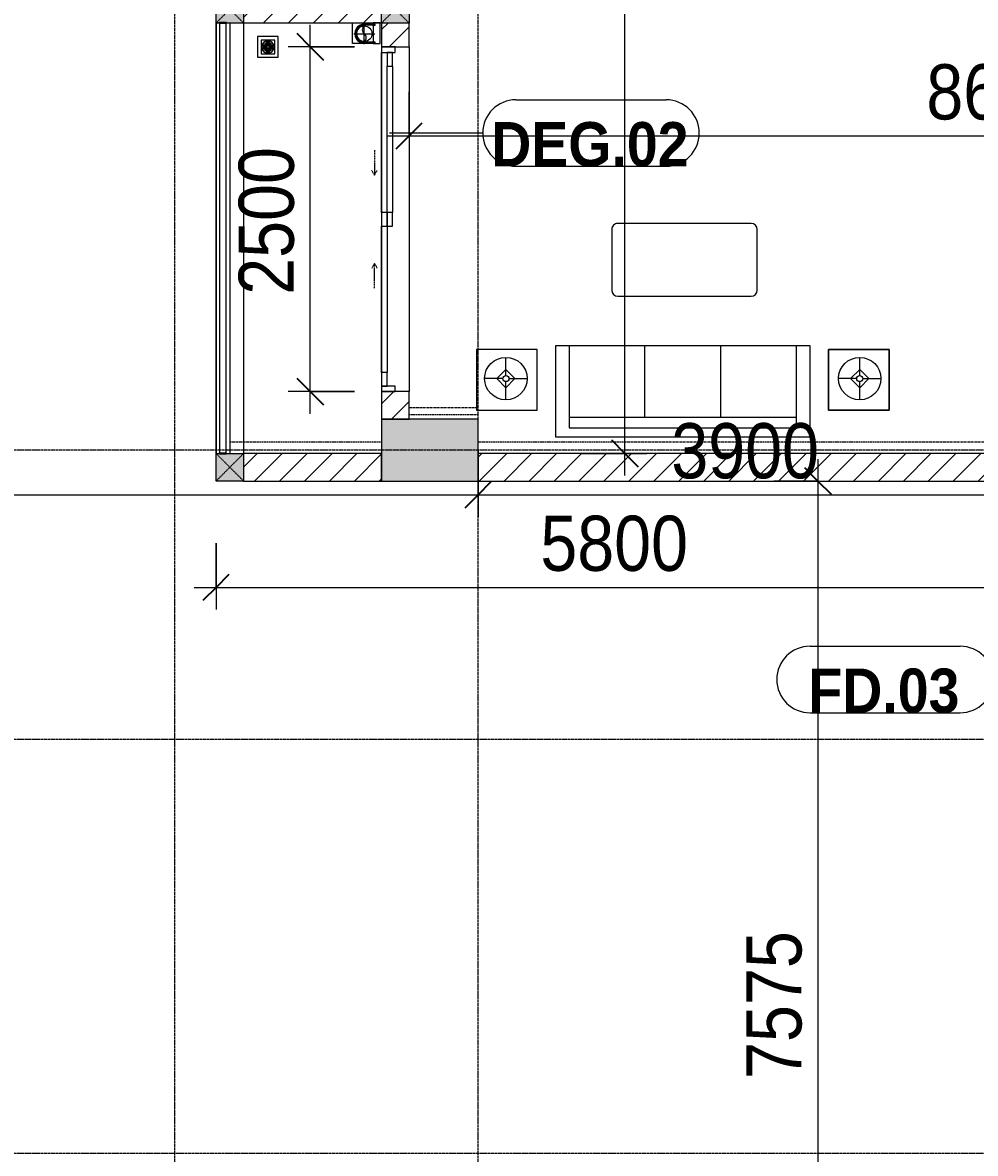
# Model space of a CAD drawing. Header units: millimetres. Extents: x 1591 to 240306, y -15958 to 82755.
# Drawn here: x 115850 to 122762, y 48437 to 56636 of the extents above; entities that cross this region are included whole.
import ezdxf

# ---------------------------------------------------------------- set-up
doc = ezdxf.new("R2010")
doc.units = ezdxf.units.MM
for name, pattern in [('Dash', [6, 3, -3]), ('Dash 1_8_', [6.35, 3.175, -3.175]), ('Grid Line', [22.225, 12.7, -3.175, 3.175, -3.175]), ('IMPORT-CENTER _2_', [40.64, 25.4, -5.08, 5.08, -5.08])]:
    doc.linetypes.add(name, pattern=pattern)
for name, color, linetype, lineweight in [('0-1', 7, 'Continuous', 5), ('A-ANNO-DIMS', 211, 'Continuous', 9), ('A-ANNO-DIMS-160', 211, 'Continuous', 9), ('A-AREA', 32, 'Dash 1_8_', 9), ('A-DOOR', 31, 'Continuous', 9), ('A-DOOR-FRAM', 31, 'Continuous', 9), ('A-DOOR-HDLN', 31, 'Dash', 9), ('A-DOOR-IDEN', 31, 'Continuous', 9), ('A-FLOR-1', 250, 'Continuous', 9), ('A-FLOR-2', 9, 'Continuous', 9), ('A-FLOR-HRAL', 11, 'Continuous', 9), ('A-WALL', 113, 'Continuous', 9), ('A-WALL-3', 113, 'Continuous', 18), ('A-WALL-PATT-2', 111, 'Continuous', 9), ('G-IMPT-2', 8, 'IMPORT-CENTER _2_', 9), ('G-IMPT-3', 8, 'Continuous', 9), ('I-FURN', 30, 'Continuous', 9), ('I-FURN-1', 254, 'Continuous', 9), ('M-EQPM', 50, 'Continuous', 9), ('S-COLS', 52, 'Continuous', 9), ('S-COLS-1', 52, 'Continuous', 5), ('S-COLS-2', 7, 'Continuous', 18), ('S-COLS-5', 52, 'Continuous', 18), ('S-COLS-HDLN', 52, 'Dash', 9), ('S-GRID-1', 1, 'Grid Line', 9)]:
    doc.layers.add(name, color=color, linetype=linetype, lineweight=lineweight)
doc.styles.add('Arial_B_3', font='arialbd_0.ttf', dxfattribs={"width": 0.9, "height": 320})
doc.styles.add('UTM Avo', font='UTM Avo.ttf', dxfattribs={"width": 0.9, "height": 400})
doc.dimstyles.new('1_Dim_chi_tiet_2_5', dxfattribs={"dimscale": 304.8, "dimtxt": 399.720379, "dimasz": 0.629921, "dimexe": 0.524934, "dimexo": 0.0625, "dimgap": 0.052493, "dimtad": 1, "dimdec": 0, "dimrnd": 5, "dimzin": 0, "dimdsep": 46, "dimtxsty": 'UTM Avo', "dimblk1": 'OBLIQUE', "dimblk2": 'OBLIQUE', "dimsah": 1, "dimcen": 0.09, "dimdle": 0.524934, "dimazin": 0, "dimtfac": 1, "dimtdec": 4, "dimtix": 1, "dimtmove": 0, "dimatfit": 3, "dimfxl": 1.049869, "dimfxlon": 1, "dimtvp": 1, "dimtolj": 1, "dimtzin": 0, "dimarcsym": 2})
doc.dimstyles.new('1_Dim_chi_tiet_2_5_1', dxfattribs={"dimscale": 304.8, "dimtxt": 399.720379, "dimasz": 0.629921, "dimexe": 0.524934, "dimexo": 0.0625, "dimgap": 0.052493, "dimtad": 1, "dimdec": 0, "dimrnd": 5, "dimzin": 0, "dimdsep": 46, "dimtxsty": 'UTM Avo', "dimblk1": 'OBLIQUE', "dimblk2": 'OBLIQUE', "dimsah": 1, "dimcen": 0.09, "dimdle": 0.524934, "dimazin": 0, "dimtfac": 1, "dimtdec": 4, "dimtix": 1, "dimtmove": 0, "dimatfit": 3, "dimfxl": 1.049869, "dimfxlon": 1, "dimtvp": 1, "dimtolj": 1, "dimtzin": 0, "dimarcsym": 2})
pattern_1 = [(45, (11001.35, 0), (-90.50967, 90.50967), [])]

# ---------------------------------------------------------------- blocks, each defined once
blk = doc.blocks.new('NCV_TKTC_KET CAU_rvt-1-TKCS_MB TẦNG 3-4')
at = {"layer": 'S-COLS-1'}
blk.add_hatch(color=256, dxfattribs=at).paths.add_polyline_path([(108152.6, 53311.9), (108152.6, 53761.9), (107452.6, 53761.9), (107452.6, 53311.9)])
at = {"layer": 'A-FLOR-1'}
for p, q in [((106252.6, 56633.3), (106252.6, 53511.9)), ((107452.4, 56635.5), (107452.4, 53511.9))]:
    blk.add_line(p, q, dxfattribs=at)
at = {"layer": 'S-COLS-2'}
for p, q in [((108152.6, 53761.9), (107452.6, 53761.9)), ((107452.6, 53761.9), (107452.6, 53311.9)), ((108152.6, 53311.9), (108152.6, 53761.9)), ((107452.6, 53311.9), (108152.6, 53311.9))]:
    blk.add_line(p, q, dxfattribs=at)
blk = doc.blocks.new('LOBBY_SOFA_1 - LOBBY_SOFA_1-885811-TKCS_MB TẦNG 3-4')
at = {"layer": 'I-FURN'}
for p, q in [((-2556, 0), (-2556, -660)), ((-708, 0), (-2556, 0)), ((-708, -660), (-708, 0)), ((-2457, -66), (-2457, -660)), ((-807, -66), (-2457, -66)), ((-807, -660), (-807, -66)), ((-807, -143), (-2457, -143)), ((-1907, -143), (-1907, -660)), ((-1357, -143), (-1357, -660)), ((-3128.2, -193.5), (-2688.2, -193.5)), ((-3128.2, -633.5), (-3128.2, -193.5)), ((-2688.2, -193.5), (-2688.2, -633.5)), ((-575.9, -193.5), (-575.9, -633.5)), ((-135.9, -193.5), (-575.9, -193.5)), ((-135.9, -633.5), (-135.9, -193.5)), ((-2915.4, -269), (-2915.4, -401)), ((-348.6, -269), (-348.6, -401)), ((-2915.4, -357), (-2981.4, -423)), ((-2849.4, -423), (-2915.4, -357)), ((-414.6, -423), (-348.6, -357)), ((-348.6, -357), (-282.6, -423)), ((-2937.4, -423), (-3069.4, -423)), ((-2981.4, -423), (-2915.4, -489)), ((-2915.4, -489), (-2849.4, -423)), ((-2915.4, -445), (-2915.4, -577)), ((-2893.4, -423), (-2761.4, -423)), ((-370.6, -423), (-502.6, -423)), ((-348.6, -489), (-414.6, -423)), ((-282.6, -423), (-348.6, -489)), ((-348.6, -445), (-348.6, -577)), ((-326.6, -423), (-194.6, -423)), ((-2688.2, -633.5), (-3128.2, -633.5)), ((-575.9, -633.5), (-135.9, -633.5)), ((-2556, -660), (-708, -660)), ((-2172.3, -1064.5), (-2172.3, -1504.5)), ((-1160.3, -1020.5), (-2128.3, -1020.5)), ((-1116.3, -1504.5), (-1116.3, -1064.5)), ((-2128.3, -1548.5), (-1160.3, -1548.5))]:
    blk.add_line(p, q, dxfattribs=at)
for centre, radius in [((-2915.4, -423), 154), ((-348.6, -423), 154), ((-2915.4, -423), 22), ((-348.6, -423), 22)]:
    blk.add_circle(centre, radius, dxfattribs=at)
for centre, start, end in [((-2128.3, -1064.5), 90, 180), ((-1160.3, -1064.5), 0, 90), ((-2128.3, -1504.5), 180, 270), ((-1160.3, -1504.5), 270, 0)]:
    blk.add_arc(centre, 44, start, end, dxfattribs=at)
at = {"layer": 'I-FURN-1'}
for p, q in [((-708, 0), (-2556, 0)), ((-2556, 0), (-2556, -660)), ((-708, -660), (-708, 0)), ((-2688.2, -193.5), (-3128.2, -193.5)), ((-3128.2, -193.5), (-3128.2, -633.5)), ((-2688.2, -633.5), (-2688.2, -193.5)), ((-135.9, -193.5), (-575.9, -193.5)), ((-575.9, -193.5), (-575.9, -633.5)), ((-135.9, -633.5), (-135.9, -193.5)), ((-3128.2, -633.5), (-2688.2, -633.5)), ((-575.9, -633.5), (-135.9, -633.5)), ((-2556, -660), (-708, -660)), ((-2172.3, -1064.5), (-2172.3, -1504.5)), ((-1160.3, -1020.5), (-2128.3, -1020.5)), ((-1116.3, -1504.5), (-1116.3, -1064.5)), ((-2128.3, -1548.5), (-1160.3, -1548.5))]:
    blk.add_line(p, q, dxfattribs=at)
for centre, start, end in [((-2128.3, -1064.5), 90, 180), ((-1160.3, -1064.5), 0, 90), ((-2128.3, -1504.5), 180, 270), ((-1160.3, -1504.5), 270, 0)]:
    blk.add_arc(centre, 44, start, end, dxfattribs=at)
blk = doc.blocks.new('NCV_TKTC_TANG 3 - 4_rvt-2-TKCS_MB TẦNG 3-4')
at = {"layer": 'A-FLOR-2'}
for p, q in [((106452.6, 56633.3), (106452.6, 53511.9)), ((107652.6, 56460.3), (107652.6, 53960.3))]:
    blk.add_line(p, q, dxfattribs=at)
at = {"layer": 'I-FURN-1', "rotation": 180}
blk.add_blockref('LOBBY_SOFA_1 - LOBBY_SOFA_1-885811-TKCS_MB TẦNG 3-4', (108006.1, 53632), dxfattribs=at)
blk = doc.blocks.new('DEG_02-DEG_03 - DEG_02-2500x2400mm-CỬA ĐI 02 CÁNH TRƯỢT-625766-TKCS_MB TẦNG 3-4')
at = {"layer": 'A-DOOR'}
for p, q in [((-1110, 100), (-1210, 100)), ((-1210, 100), (-1210, 60)), ((-1110, 60), (-1110, 100)), ((-1110, 100), (-50, 100)), ((50, 100), (-50, 100)), ((-50, 100), (-50, 60)), ((50, 60), (50, 100)), ((-1210, 60), (-1110, 60)), ((-50, 60), (-1110, 60)), ((50, 60), (-50, 60)), ((-50, 60), (-50, 20)), ((-50, 60), (50, 60)), ((-50, 20), (50, 20)), ((50, 20), (50, 60)), ((50, 60), (1110, 60)), ((1110, 20), (50, 20)), ((1210, 60), (1110, 60)), ((1110, 60), (1110, 20)), ((1110, 20), (1210, 20)), ((1210, 20), (1210, 60))]:
    blk.add_line(p, q, dxfattribs=at)
at = {"layer": 'A-DOOR-FRAM'}
for p, q in [((-1210, 100), (-1250, 100)), ((-1250, 100), (-1250, 0)), ((-1210, 0), (-1210, 100)), ((1250, 100), (1210, 100)), ((1210, 100), (1210, 0)), ((1250, 0), (1250, 100)), ((-1250, 0), (-1210, 0)), ((1210, 0), (1250, 0))]:
    blk.add_line(p, q, dxfattribs=at)
at = {"layer": 'A-DOOR-HDLN'}
for p, q in [((-320.4, 151.1), (-355, 171.1)), ((320.4, 151.1), (355, 171.1)), ((-500.4, 151.1), (-320.4, 151.1)), ((-320.4, 151.1), (-355, 131.1)), ((320.4, 151.1), (355, 131.1)), ((500.4, 151.1), (320.4, 151.1))]:
    blk.add_line(p, q, dxfattribs=at)
blk = doc.blocks.new('Railing - 50 x 10mm-1251311-TKCS_MB TẦNG 3-4')
at = {"layer": 'A-FLOR-HRAL'}
for p, q in [((25, 5), (-25, 5)), ((-25, 5), (-25, -5)), ((25, -5), (25, 5)), ((-25, -5), (25, -5))]:
    blk.add_line(p, q, dxfattribs=at)
blk = doc.blocks.new('Railing - Railing-2747528-TKCS_MB TẦNG 3-4')
at = {"layer": 'A-FLOR-HRAL'}
for p, q in [((106276.6, 56630.3), (106276.6, 53516.9)), ((106326.6, 53516.9), (106326.6, 56630.3))]:
    blk.add_line(p, q, dxfattribs=at)
at = {"extrusion": (0, 0, -1), "zscale": -1}
for p in [(-106301.6, 56635.3), (-106301.6, 53511.9)]:
    blk.add_blockref('Railing - 50 x 10mm-1251311-TKCS_MB TẦNG 3-4', p, dxfattribs=at)
blk = doc.blocks.new('G1_SOF - BO TRU - 200x200-V31-TKCS_MB TẦNG 3-4')
at = {"layer": 'S-COLS'}
blk.add_hatch(color=256, dxfattribs=at).paths.add_polyline_path([(25.9, 100), (-100, 100), (-100, -100), (25.9, -100), (25.9, -95), (75.9, -95), (75.9, -100), (100, -100), (100, 100), (75.9, 100)])
at = {"layer": 'S-COLS-5'}
for p, q in [((-100, 100), (100, 100)), ((-100, -100), (-100, 100)), ((100, 100), (100, -100)), ((25.9, -100), (-100, -100)), ((100, -100), (75.9, -100))]:
    blk.add_line(p, q, dxfattribs=at)
at = {"layer": 'S-COLS-HDLN'}
for p, q in [((100, -100), (-100, 100)), ((-100, -100), (100, 100))]:
    blk.add_line(p, q, dxfattribs=at)
blk = doc.blocks.new('G1_SOF - BO TRU - 200x200-V32-TKCS_MB TẦNG 3-4')
at = {"layer": 'S-COLS'}
blk.add_hatch(color=256, dxfattribs=at).paths.add_polyline_path([(-100, 100), (-100, -100), (100, -100), (100, 100), (75.9, 100), (75.9, 92.9), (25.9, 92.9), (25.9, 100)])
at = {"layer": 'S-COLS-5'}
for p, q in [((-100, 100), (25.9, 100)), ((-100, -100), (-100, 100)), ((75.9, 100), (100, 100)), ((100, 100), (100, -100)), ((100, -100), (-100, -100))]:
    blk.add_line(p, q, dxfattribs=at)
at = {"layer": 'S-COLS-HDLN'}
for p, q in [((100, -100), (-100, 100)), ((-100, -100), (100, 100))]:
    blk.add_line(p, q, dxfattribs=at)
blk = doc.blocks.new('G1_SOF - BO TRU - 200x200-3054294-TKCS_MB TẦNG 3-4')
at = {"layer": 'S-COLS'}
blk.add_hatch(color=256, dxfattribs=at).paths.add_polyline_path([(100, 100), (-100, 100), (-100, -100), (100, -100)])
at = {"layer": 'S-COLS-5'}
for p, q in [((-100, 100), (100, 100)), ((-100, -100), (-100, 100)), ((100, 100), (100, -100)), ((100, -100), (-100, -100))]:
    blk.add_line(p, q, dxfattribs=at)
at = {"layer": 'S-COLS-HDLN'}
for p, q in [((100, -100), (-100, 100)), ((-100, -100), (100, 100))]:
    blk.add_line(p, q, dxfattribs=at)
blk = doc.blocks.new('TKTC_XREF_251221_MB TANG 2-7 - TKTC_XREF_260130_MB TANG 2-5_dwg_$cc-4746808-TKCS_MB TẦNG 3-4')
at = {"layer": 'G-IMPT-2'}
for p, q in [((-0.673, 0), (0.673, 0)), ((0, -0.673), (0, 0.673))]:
    blk.add_line(p, q, dxfattribs=at)
at = {"layer": 'M-EQPM'}
blk.add_circle((0, 0), 0.5, dxfattribs=at)
for centre, radius, start, end in [((0, 0), 0.5, 90, 270), ((0.188, 0.25), 0.313, 126.8699, 233.1301), ((-0.188, -0.25), 0.313, 306.8699, 53.1301)]:
    blk.add_arc(centre, radius, start, end, dxfattribs=at)
blk = doc.blocks.new('TKTC_XREF_251221_MB TANG 2-7 - TKTC_XREF_260130_MB TANG 2-5_dwg_CUM U_DN100-4746796-TKCS_MB TẦNG 3-4')
at = {"layer": 'G-IMPT-3'}
blk.add_hatch(color=256, dxfattribs=at).paths.add_polyline_path([(0, 61), (0, 57), (14.8, 55.1), (28.5, 49.4), (40.3, 40.3), (49.4, 28.5), (55.1, 14.8), (57, 0), (55.1, -14.8), (49.4, -28.5), (40.3, -40.3), (28.5, -49.4), (14.8, -55.1), (0, -57), (0, -61), (15.8, -58.9), (30.5, -52.8), (43.1, -43.1), (52.8, -30.5), (58.9, -15.8), (61, 0), (58.9, 15.8), (52.8, 30.5), (43.1, 43.1), (30.5, 52.8), (15.8, 58.9)])
for p, q in [((-79.1, 66.6), (-79.1, 63.4)), ((-76.6, 66.6), (-76.6, 63.4)), ((-74.6, 66.6), (-74.6, 63.4)), ((-72.7, 69.3), (-72.7, 60.7)), ((-66.9, 67.9), (-71.7, 67.9)), ((-66.9, 62.1), (-71.7, 62.1)), ((-65, 69), (0, 69)), ((-79.1, -63.4), (-79.1, -66.6)), ((-76.6, -63.4), (-76.6, -66.6)), ((-74.6, -63.4), (-74.6, -66.6)), ((-72.7, -60.7), (-72.7, -69.3)), ((-66.9, -62.1), (-71.7, -62.1)), ((-66.9, -67.9), (-71.7, -67.9)), ((-65, -69), (0, -69))]:
    blk.add_line(p, q, dxfattribs=at)
at = {"layer": 'G-IMPT-3', "flags": 128}
for points in [[(-72.7, 67.6), (-78.1, 67.6), (-78.1, 62.4), (-72.7, 62.4)], [(-71.7, 59.2), (-66.9, 59.2), (-66.9, 70.8), (-71.7, 70.8)], [(-66.9, 70.8), (-66.9, 72.7), (-65, 72.7), (-65, 57.3), (-66.9, 57.3), (-66.9, 59.2)], [(-65, 61), (0, 61), (0, 57)], [(-72.7, -62.4), (-78.1, -62.4), (-78.1, -67.6), (-72.7, -67.6)], [(-71.7, -70.8), (-66.9, -70.8), (-66.9, -59.2), (-71.7, -59.2)], [(-66.9, -59.2), (-66.9, -57.3), (-65, -57.3), (-65, -72.7), (-66.9, -72.7), (-66.9, -70.8)], [(-65, -61), (0, -61), (0, -57)]]:
    blk.add_lwpolyline(points, dxfattribs=at)
at = {"layer": 'G-IMPT-3'}
for centre, radius, start, end in [((-78.1, 66.6), 0.96, 90, 180), ((-78.1, 63.4), 0.96, 180, 270), ((-71.1, 69.3), 1.56, 112.61986, 247.38014), ((-67.9, 65), 4.8, 143.1301, 216.8699), ((-71.1, 60.7), 1.56, 112.61986, 247.38014), ((0, 0), 69, 270, 90), ((0, 0), 61, 270, 90), ((0, 0), 57, 270, 90), ((-78.1, -63.4), 0.96, 90, 180), ((-78.1, -66.6), 0.96, 180, 270), ((-71.1, -60.7), 1.56, 112.61986, 247.38014), ((-67.9, -65), 4.8, 143.1301, 216.8699), ((-71.1, -69.3), 1.56, 112.61986, 247.38014)]:
    blk.add_arc(centre, radius, start, end, dxfattribs=at)
blk = doc.blocks.new('TKTC_XREF_251221_MB TANG 2-7 - TKTC_XREF_260130_MB TANG 2-5_dwg_THU NUOC - THU NUOC-444531-TKCS_MB TẦNG 1-4746804-TKCS_MB TẦNG 3-4')
at = {"layer": 'G-IMPT-3'}
for p, q in [((-23.3, 10.8), (40.9, 10.8)), ((40.9, 4.8), (-23.3, 4.8)), ((-11, 23.3), (28.5, 23.3)), ((28.5, 17.3), (-11, 17.3)), ((-1.1, 35.6), (18.5, 35.6)), ((18.5, 29.6), (-1.1, 29.6)), ((-23.3, -13.6), (40.9, -13.6)), ((40.9, -19.6), (-23.3, -19.6)), ((-11, -26.1), (28.5, -26.1)), ((28.5, -32.1), (-11, -32.1)), ((-1.1, -38.5), (18.5, -38.5)), ((18.5, -44.5), (-1.1, -44.5))]:
    blk.add_line(p, q, dxfattribs=at)
at = {"layer": 'G-IMPT-3', "flags": 128}
for points in [[(83.7, -79.4), (83.7, 70.6), (-66.3, 70.6), (-66.3, -79.4)], [(58.7, -54.4), (58.7, 45.6), (-41.3, 45.6), (-41.3, -54.4)]]:
    blk.add_lwpolyline(points, close=True, dxfattribs=at)
for points in [[(-23.3, -1.2), (0.7, -1.2), (0.7, -7.2), (-23.3, -7.2)], [(40.9, -7.2), (16.7, -7.2), (16.7, -1.2), (40.9, -1.2)]]:
    blk.add_lwpolyline(points, dxfattribs=at)
at = {"layer": 'G-IMPT-3'}
for centre, radius, start, end in [((8.7, -4.4), 45, 360, 180), ((8.7, -4.4), 45, 360, 180), ((-23.3, 7.8), 3, 90, 270), ((-11, 20.3), 3, 90, 270), ((-1.1, 32.6), 3, 90, 270), ((18.5, 32.6), 3, 270, 90), ((28.5, 20.3), 3, 270, 90), ((40.9, 7.8), 3, 270, 90), ((8.7, -4.4), 45, 180, 360), ((8.7, -4.4), 45, 180, 360), ((-23.3, -4.2), 3, 90, 270), ((-23.3, -16.6), 3, 90, 270), ((-11, -29.1), 3, 90, 270), ((-1.1, -41.5), 3, 90, 270), ((18.5, -41.5), 3, 270, 90), ((28.5, -29.1), 3, 270, 90), ((40.9, -4.2), 3, 270, 90), ((40.9, -16.6), 3, 270, 90)]:
    blk.add_arc(centre, radius, start, end, dxfattribs=at)
blk = doc.blocks.new('TKTC_XREF_251221_MB TANG 2-7 - TKTC_XREF_251221_MB TANG 2-7-2039446-TKCS_MB TẦNG 3-4')
at = {"layer": 'M-EQPM'}
for p, q in [((73590.2, 39397.5), (73739.9, 39397.5)), ((73590.2, 39247.1), (73590.2, 39397.5)), ((73739.9, 39397.5), (73739.9, 39247.1)), ((73789.8, 39397.6), (73740, 39397.3)), ((73740, 39397.3), (73740, 39246.9)), ((73789.8, 39247.2), (73789.8, 39397.6)), ((73739.9, 39247.1), (73590.2, 39247.1)), ((73740, 39246.9), (73789.8, 39247.2))]:
    blk.add_line(p, q, dxfattribs=at)
for name, p, xscale, yscale, zscale, rotation in [('TKTC_XREF_251221_MB TANG 2-7 - TKTC_XREF_260130_MB TANG 2-5_dwg_$cc-4746808-TKCS_MB TẦNG 3-4', (73675, 39318.6), 113.7150000000073, 113.7150000000073, 113.7150000000073, 359.9990086636432), ('TKTC_XREF_251221_MB TANG 2-7 - TKTC_XREF_260130_MB TANG 2-5_dwg_CUM U_DN100-4746796-TKCS_MB TẦNG 3-4', (73675, 39319.5), 0.9975000000000008, 0.9975000000000008, 0.9975000000000008, 180.000991338195)]:
    blk.add_blockref(name, p, dxfattribs=dict(xscale=xscale, yscale=yscale, zscale=zscale, rotation=rotation))
blk.add_blockref('TKTC_XREF_251221_MB TANG 2-7 - TKTC_XREF_260130_MB TANG 2-5_dwg_THU NUOC - THU NUOC-444531-TKCS_MB TẦNG 1-4746804-TKCS_MB TẦNG 3-4', (72967.2, 39227.2))
blk = doc.blocks.new('DIMBLOCK25-TKCS_MB TẦNG 3-4')
at = {"layer": 'A-ANNO-DIMS-160'}
for p, q in [((121620, 53471.9), (121620, 45577.4)), ((121300, 53311.9), (121780, 53311.9)), ((121620, 53311.9), (121300, 53311.9)), ((121940, 45737.4), (121460, 45737.4)), ((121620, 45737.4), (121940, 45737.4))]:
    blk.add_line(p, q, dxfattribs=at)
at = {"layer": 'A-ANNO-DIMS-160', "lineweight": 25}
for p, q in [((121620, 53311.9), (121524, 53407.9)), ((121620, 53311.9), (121716, 53215.9)), ((121620, 45737.4), (121524, 45833.4)), ((121620, 45737.4), (121716, 45641.4))]:
    blk.add_line(p, q, dxfattribs=at)
at = {"layer": 'A-ANNO-DIMS-160', "color": 0, "insert": (121100.4, 48976.9), "char_height": 400, "width": 1314.636, "attachment_point": 1, "rotation": 90, "line_spacing_factor": 1.110334, "style": 'UTM Avo'}
blk.add_mtext('7575', dxfattribs=at)
blk = doc.blocks.new('_Oblique')
at = {"color": 0, "linetype": 'ByBlock', "lineweight": -2}
blk.add_line((-0.5, -0.5), (0.5, 0.5), dxfattribs=at)
blk = doc.blocks.new('DIMBLOCK67-TKCS_MB TẦNG 3-4')
at = {"layer": 'A-ANNO-DIMS-160'}
for p, q in [((110953.9, 53532.3), (110953.9, 53052.3)), ((110953.9, 53212.3), (110953.9, 53532.3)), ((119153.9, 53532.3), (119153.9, 53052.3)), ((119153.9, 53212.3), (119153.9, 53532.3)), ((110953.9, 53212.3), (119153.9, 53212.3))]:
    blk.add_line(p, q, dxfattribs=at)
at = {"layer": 'A-ANNO-DIMS-160', "lineweight": 25}
for p, q in [((110953.9, 53212.3), (111049.9, 53308.3)), ((119153.9, 53212.3), (119249.9, 53308.3)), ((110953.9, 53212.3), (110857.9, 53116.3)), ((119153.9, 53212.3), (119057.9, 53116.3))]:
    blk.add_line(p, q, dxfattribs=at)
at = {"layer": 'A-ANNO-DIMS-160', "color": 0, "insert": (114506.1, 53731.9), "char_height": 400, "width": 1314.636, "attachment_point": 1, "line_spacing_factor": 1.110334, "style": 'UTM Avo'}
blk.add_mtext('8200', dxfattribs=at)
blk = doc.blocks.new('DIMBLOCK68-TKCS_MB TẦNG 3-4')
at = {"layer": 'A-ANNO-DIMS-160'}
for p, q in [((119153.9, 53532.3), (119153.9, 53052.3)), ((119153.9, 53212.3), (119153.9, 53532.3)), ((123054, 53532.3), (123054, 53052.3)), ((123054, 53212.3), (123054, 53532.3)), ((119153.9, 53212.3), (123054, 53212.3))]:
    blk.add_line(p, q, dxfattribs=at)
at = {"layer": 'A-ANNO-DIMS-160', "lineweight": 25}
for p, q in [((119153.9, 53212.3), (119249.9, 53308.3)), ((123054, 53212.3), (123150, 53308.3)), ((119153.9, 53212.3), (119057.9, 53116.3)), ((123054, 53212.3), (122958, 53116.3))]:
    blk.add_line(p, q, dxfattribs=at)
at = {"layer": 'A-ANNO-DIMS-160', "color": 0, "insert": (120556.2, 53731.9), "char_height": 400, "width": 1314.636, "attachment_point": 1, "line_spacing_factor": 1.110334, "style": 'UTM Avo'}
blk.add_mtext('3900', dxfattribs=at)
blk = doc.blocks.new('DIMBLOCK93-TKCS_MB TẦNG 3-4')
at = {"layer": 'A-ANNO-DIMS-160'}
for p, q in [((117937.4, 53800.3), (117937.4, 56620.3)), ((118257.4, 56460.3), (117777.4, 56460.3)), ((117937.4, 56460.3), (118257.4, 56460.3)), ((118257.4, 53960.3), (117777.4, 53960.3)), ((117937.4, 53960.3), (118257.4, 53960.3))]:
    blk.add_line(p, q, dxfattribs=at)
at = {"layer": 'A-ANNO-DIMS-160', "lineweight": 25}
for p, q in [((117937.4, 56460.3), (117841.4, 56556.3)), ((117937.4, 56460.3), (118033.4, 56364.3)), ((117937.4, 53960.3), (117841.4, 54056.3)), ((117937.4, 53960.3), (118033.4, 53864.3))]:
    blk.add_line(p, q, dxfattribs=at)
at = {"layer": 'A-ANNO-DIMS-160', "color": 0, "insert": (117417.8, 54662.5), "char_height": 400, "width": 1314.636, "attachment_point": 1, "rotation": 90, "line_spacing_factor": 1.110334, "style": 'UTM Avo'}
blk.add_mtext('2500', dxfattribs=at)
blk = doc.blocks.new('DIMBLOCK206-TKCS_MB TẦNG 3-4')
at = {"layer": 'A-ANNO-DIMS-160'}
for p, q in [((117937.4, 53800.3), (117937.4, 56620.3)), ((118257.4, 56460.3), (117777.4, 56460.3)), ((117937.4, 56460.3), (118257.4, 56460.3)), ((118257.4, 53960.3), (117777.4, 53960.3)), ((117937.4, 53960.3), (118257.4, 53960.3))]:
    blk.add_line(p, q, dxfattribs=at)
at = {"layer": 'A-ANNO-DIMS-160', "lineweight": 25}
for p, q in [((117937.4, 56460.3), (117841.4, 56556.3)), ((117937.4, 56460.3), (118033.4, 56364.3)), ((117937.4, 53960.3), (117841.4, 54056.3)), ((117937.4, 53960.3), (118033.4, 53864.3))]:
    blk.add_line(p, q, dxfattribs=at)
at = {"layer": 'A-ANNO-DIMS-160', "color": 0, "insert": (117417.8, 54662.5), "char_height": 400, "width": 1314.636, "attachment_point": 1, "rotation": 90, "line_spacing_factor": 1.110334, "style": 'UTM Avo'}
blk.add_mtext('2500', dxfattribs=at)
blk = doc.blocks.new('STN_Door Tag - STN_Door Tag-1788670-TKCS_MB TẦNG 3-4')
at = {"layer": 'A-DOOR-IDEN'}
for p, q in [((-3.37, 1.495), (3.431, 1.495)), ((-3.37, -1.524), (3.431, -1.524))]:
    blk.add_line(p, q, dxfattribs=at)
for centre, start, end in [((-3.37, -0.015), 90, 270), ((3.431, -0.015), 270, 90)]:
    blk.add_arc(centre, 1.509, start, end, dxfattribs=at)
blk = doc.blocks.new('DIMBLOCK377-TKCS_MB TẦNG 3-4')
at = {"layer": 'A-ANNO-DIMS-160'}
for p, q in [((120219.7, 53351.9), (120219.7, 61796.9)), ((119899.7, 61636.9), (120379.7, 61636.9)), ((120219.7, 61636.9), (119899.7, 61636.9)), ((119899.7, 53511.9), (120379.7, 53511.9)), ((120219.7, 53511.9), (119899.7, 53511.9))]:
    blk.add_line(p, q, dxfattribs=at)
at = {"layer": 'A-ANNO-DIMS-160', "lineweight": 25}
for p, q in [((120219.7, 61636.9), (120123.7, 61732.9)), ((120219.7, 61636.9), (120315.7, 61540.9)), ((120219.7, 53511.9), (120123.7, 53607.9)), ((120219.7, 53511.9), (120315.7, 53415.9))]:
    blk.add_line(p, q, dxfattribs=at)
at = {"layer": 'A-ANNO-DIMS-160', "color": 0, "insert": (119700.1, 57026.7), "char_height": 400, "width": 1314.636, "attachment_point": 1, "rotation": 90, "line_spacing_factor": 1.110334, "style": 'UTM Avo'}
blk.add_mtext('8125', dxfattribs=at)
blk = doc.blocks.new('DIMBLOCK378-TKCS_MB TẦNG 3-4')
at = {"layer": 'A-ANNO-DIMS-160'}
for p, q in [((118653.9, 56134.5), (118653.9, 55654.5)), ((118653.9, 55814.5), (118653.9, 56134.5)), ((127253.9, 56134.5), (127253.9, 55654.5)), ((127253.9, 55814.5), (127253.9, 56134.5)), ((118493.9, 55814.5), (127413.9, 55814.5))]:
    blk.add_line(p, q, dxfattribs=at)
at = {"layer": 'A-ANNO-DIMS-160', "lineweight": 25}
for p, q in [((118653.9, 55814.5), (118749.9, 55910.5)), ((127253.9, 55814.5), (127349.9, 55910.5)), ((118653.9, 55814.5), (118557.9, 55718.5)), ((127253.9, 55814.5), (127157.9, 55718.5))]:
    blk.add_line(p, q, dxfattribs=at)
at = {"layer": 'A-ANNO-DIMS-160', "color": 0, "insert": (122406.1, 56334.2), "char_height": 400, "width": 1314.636, "attachment_point": 1, "line_spacing_factor": 1.110334, "style": 'UTM Avo'}
blk.add_mtext('8600', dxfattribs=at)
blk = doc.blocks.new('DIMBLOCK398-TKCS_MB TẦNG 3-4')
at = {"layer": 'A-ANNO-DIMS-160'}
for p, q in [((117253.9, 52861.3), (117253.9, 52381.3)), ((117253.9, 52541.3), (117253.9, 52861.3)), ((123054, 52861.3), (123054, 52381.3)), ((123054, 52541.3), (123054, 52861.3)), ((117093.9, 52541.3), (123214, 52541.3))]:
    blk.add_line(p, q, dxfattribs=at)
at = {"layer": 'A-ANNO-DIMS-160', "lineweight": 25}
for p, q in [((117253.9, 52541.3), (117349.9, 52637.3)), ((123054, 52541.3), (123150, 52637.3)), ((117253.9, 52541.3), (117157.9, 52445.3)), ((123054, 52541.3), (122958, 52445.3))]:
    blk.add_line(p, q, dxfattribs=at)
at = {"layer": 'A-ANNO-DIMS-160', "color": 0, "insert": (119606.2, 53061), "char_height": 400, "width": 1314.636, "attachment_point": 1, "line_spacing_factor": 1.110334, "style": 'UTM Avo'}
blk.add_mtext('5800', dxfattribs=at)

msp = doc.modelspace()

# ---------------------------------------------------------------- hatches: boundary and pattern name
at = {"layer": 'A-WALL-PATT-2'}
h = msp.add_hatch(dxfattribs=at)
h.set_pattern_fill('FP_1', color=256, style=0, pattern_type=2)
h.set_pattern_definition(pattern_1)
h.paths.add_polyline_path([(117894.8, 56635.3), (118453.9, 56635.5), (118453.9, 56835.3), (117254, 56835.3), (117254, 56833.3), (117453.9, 56833.3), (117453.9, 56635.3)])
h = msp.add_hatch(dxfattribs=at)
h.set_pattern_fill('FP_1', color=256, style=0, pattern_type=2)
h.set_pattern_definition(pattern_1)
h.paths.add_polyline_path([(118653.9, 53761.9), (118653.9, 53960.3), (118453.9, 53960.3), (118453.9, 53761.9)])
h.paths.add_polyline_path([(118453.9, 56460.3), (118653.9, 56460.3), (118653.9, 56633.3), (118453.9, 56633.3)])
h = msp.add_hatch(dxfattribs=at)
h.set_pattern_fill('FP_1', color=256, style=0, pattern_type=2)
h.set_pattern_definition(pattern_1)
h.paths.add_polyline_path([(117453.9, 53311.9), (118453.9, 53311.9), (118453.9, 53511.9), (117453.9, 53511.9)])
h = msp.add_hatch(dxfattribs=at)
h.set_pattern_fill('FP_1', color=256, style=0, pattern_type=2)
h.set_pattern_definition(pattern_1)
h.paths.add_polyline_path([(123054, 53311.9), (123054, 53511.9), (119153.9, 53511.9), (119153.9, 53311.9), (121924.9, 53311.9)])

# ---------------------------------------------------------------- linework, layer by layer
at = {"layer": 'A-AREA'}
for p, q in [((119143.3, 53843.4), (118653.9, 53843.4)), ((119153.9, 53793.4), (118653.9, 53793.4)), ((119153.9, 53843.4), (119143.3, 53843.4)), ((118453.8, 53593.4), (117354, 53593.4)), ((126153.8, 53593), (119153.9, 53593))]:
    msp.add_line(p, q, dxfattribs=at)
at = {"layer": 'A-DOOR-IDEN'}
msp.add_line((118511.8, 55837.4), (119188, 55837.4), dxfattribs=at)
at = {"layer": 'A-WALL'}
for p, q in [((117254, 53511.9), (117254, 56633.3)), ((117354, 56633.3), (117354, 53511.9)), ((118453.9, 55260.3), (118453.9, 56420.3)), ((118653.9, 56460.3), (118653.9, 53960.3))]:
    msp.add_line(p, q, dxfattribs=at)
at = {"layer": 'A-WALL-3'}
for p, q in [((117453.9, 56635.3), (118453.9, 56635.3)), ((118453.9, 56633.3), (118453.9, 56460.3)), ((118653.9, 56460.3), (118653.9, 56633.3)), ((118453.9, 56460.3), (118653.9, 56460.3)), ((118653.9, 53960.3), (118453.9, 53960.3)), ((118453.9, 53960.3), (118453.9, 53761.9)), ((118653.9, 53761.9), (118653.9, 53960.3)), ((118453.9, 53761.9), (118653.9, 53761.9)), ((118453.9, 53511.9), (117453.9, 53511.9)), ((118453.9, 53311.9), (118453.9, 53511.9)), ((123054, 53511.9), (119153.9, 53511.9)), ((119153.9, 53511.9), (119153.9, 53311.9)), ((117453.9, 53311.9), (118453.9, 53311.9)), ((119153.9, 53311.9), (123054, 53311.9))]:
    msp.add_line(p, q, dxfattribs=at)
at = {"layer": 'S-GRID-1'}
for p, q in [((116953.9, 19175.3), (116953.9, 76690.4)), ((119153.9, 19175.3), (119153.9, 76690.4)), ((139245.7, 53536.9), (45492.6, 53536.9)), ((139245.7, 51436.9), (45492.6, 51436.9)), ((139245.7, 48436.9), (45492.6, 48436.9))]:
    msp.add_line(p, q, dxfattribs=at)

# ---------------------------------------------------------------- block references
at = {"layer": '0-1'}
for name in ['NCV_TKTC_KET CAU_rvt-1-TKCS_MB TẦNG 3-4', 'NCV_TKTC_TANG 3 - 4_rvt-2-TKCS_MB TẦNG 3-4']:
    msp.add_blockref(name, (11001.4, 0), dxfattribs=at)
at = {"layer": 'A-DOOR', "rotation": 90}
msp.add_blockref('DEG_02-DEG_03 - DEG_02-2500x2400mm-CỬA ĐI 02 CÁNH TRƯỢT-625766-TKCS_MB TẦNG 3-4', (118553.9, 55210.3), dxfattribs=at)
at = {"layer": 'A-DOOR-IDEN', "xscale": 159.9999999999999, "yscale": 159.9999999999999, "zscale": 159.9999999999999}
for p in [(119968.7, 55838.1), (122101.7, 51875.5)]:
    msp.add_blockref('STN_Door Tag - STN_Door Tag-1788670-TKCS_MB TẦNG 3-4', p, dxfattribs=at)
at = {"layer": 'A-FLOR-HRAL'}
msp.add_blockref('Railing - Railing-2747528-TKCS_MB TẦNG 3-4', (11001.4, 0), dxfattribs=at)
at = {"layer": 'M-EQPM'}
msp.add_blockref('TKTC_XREF_251221_MB TANG 2-7 - TKTC_XREF_251221_MB TANG 2-7-2039446-TKCS_MB TẦNG 3-4', (44653.9, 17236.9), dxfattribs=at)
at = {"layer": 'S-COLS', "rotation": 180}
for name, p in [('G1_SOF - BO TRU - 200x200-V32-TKCS_MB TẦNG 3-4', (117353.9, 56733.3)), ('G1_SOF - BO TRU - 200x200-3054294-TKCS_MB TẦNG 3-4', (118553.9, 56733.3)), ('G1_SOF - BO TRU - 200x200-V31-TKCS_MB TẦNG 3-4', (117353.9, 53411.9))]:
    msp.add_blockref(name, p, dxfattribs=at)

# ---------------------------------------------------------------- texts
at = {"layer": 'A-DOOR-IDEN', "char_height": 320, "attachment_point": 5, "line_spacing_factor": 0.936439, "style": 'Arial_B_3'}
for s, insert, width in [('\\pt7.2,14.4,21.6,28.8,36,43.2,50.4,57.6,64.8,72,79.2,86.4,93.6,100.8,108,115.2,122.4,129.6,136.8,144,151.2,158.4,165.6,172.8,180,187.2,194.4,201.6,208.8,216,223.2,230.4;DEG.02', (119965.4, 55752.7), 1467.36), ('\\pt7.2,14.4,21.6,28.8,36,43.2,50.4,57.6,64.8,72,79.2,86.4,93.6,100.8,108,115.2,122.4,129.6,136.8,144,151.2,158.4,165.6,172.8,180,187.2,194.4,201.6,208.8,216,223.2,230.4;FD.03', (122098.4, 51790.1), 1124.64)]:
    msp.add_mtext(s, dxfattribs=dict(at, insert=insert, width=width))

# ---------------------------------------------------------------- dimensions: what is measured, and where the dimension line sits
at = {"layer": 'A-ANNO-DIMS'}
for base, p1, p2, dimstyle, override, picture, middle in [((120219.7, 61636.9), (119899.7, 53511.9), (119899.7, 61636.9), '1_Dim_chi_tiet_2_5_1', {"dimpost": '<>', "dimfxl": 8125}, 'DIMBLOCK377-TKCS_MB TẦNG 3-4', (119996.7, 57574.4)), ((117937.4, 56460.3), (118257.4, 53960.3), (118257.4, 56460.3), '1_Dim_chi_tiet_2_5', {"dimpost": '<>', "dimfxl": 2500}, 'DIMBLOCK93-TKCS_MB TẦNG 3-4', (117714.4, 55210.3)), ((117937.4, 56460.3), (118257.4, 53960.3), (118257.4, 56460.3), '1_Dim_chi_tiet_2_5', {"dimpost": '<>', "dimfxl": 2500}, 'DIMBLOCK206-TKCS_MB TẦNG 3-4', (117714.4, 55210.3)), ((121620.038, 45737.3629), (121300.038, 53311.936), (121940.038, 45737.3629), '1_Dim_chi_tiet_2_5', {"dimpost": '<>', "dimfxl": 7601.56292}, 'DIMBLOCK25-TKCS_MB TẦNG 3-4', (121400.476, 49524.6494))]:
    dim = msp.add_linear_dim(base=base, p1=p1, p2=p2, angle=90, dimstyle=dimstyle, override=override, dxfattribs=at)
    dim.commit()
    dim.dimension.update_dxf_attribs({"geometry": picture, "text_midpoint": middle})
for base, p1, p2, dimstyle, override, picture, middle in [((127253.9, 55814.5), (118653.9, 56134.5), (127253.9, 56134.5), '1_Dim_chi_tiet_2_5_1', {"dimpost": '<>', "dimfxl": 8600}, 'DIMBLOCK378-TKCS_MB TẦNG 3-4', (122953.9, 56037.5)), ((119153.9, 53212.3), (110953.9, 53532.3), (119153.9, 53532.3), '1_Dim_chi_tiet_2_5', {"dimpost": '<>', "dimfxl": 8200}, 'DIMBLOCK67-TKCS_MB TẦNG 3-4', (115053.9, 53435.3)), ((123054, 53212.3), (119153.9, 53532.3), (123054, 53532.3), '1_Dim_chi_tiet_2_5', {"dimpost": '<>', "dimfxl": 3900.071331}, 'DIMBLOCK68-TKCS_MB TẦNG 3-4', (121104, 53435.3)), ((123054, 52541.3), (117253.9, 52861.3), (123054, 52861.3), '1_Dim_chi_tiet_2_5_1', {"dimpost": '<>', "dimfxl": 5800.071331}, 'DIMBLOCK398-TKCS_MB TẦNG 3-4', (120154, 52764.3))]:
    dim = msp.add_linear_dim(base=base, p1=p1, p2=p2, dimstyle=dimstyle, override=override, dxfattribs=at)
    dim.commit()
    dim.dimension.update_dxf_attribs({"geometry": picture, "text_midpoint": middle})

doc.saveas('drawing.dxf')
